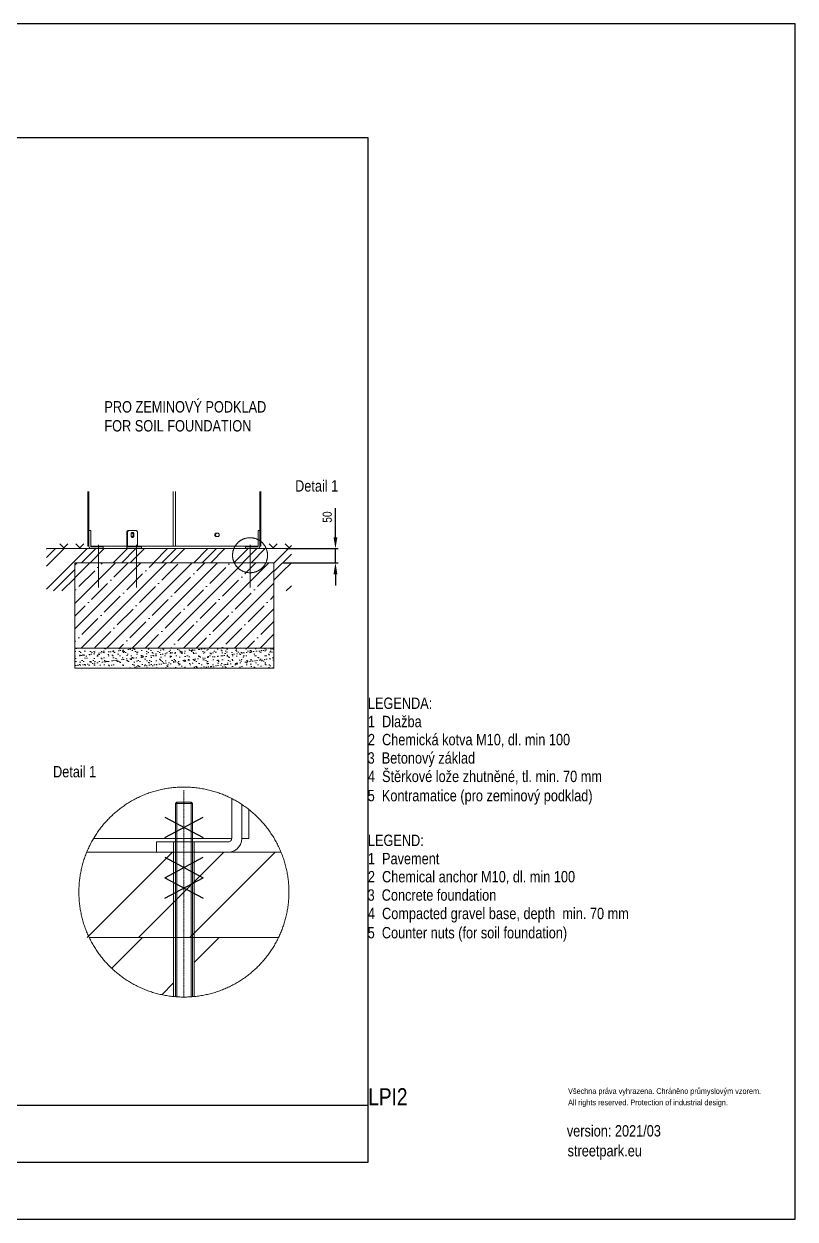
# Model space of a CAD drawing. Header units: millimetres. Extents: x 25115 to 31055, y 5999 to 10199.
# Drawn here: x 28345 to 31055, y 5999 to 10199 of the extents above; entities that cross this region are included whole.
import ezdxf
from ezdxf.lldxf.tags import DXFTag

# ---------------------------------------------------------------- set-up
doc = ezdxf.new("R2010")
doc.units = ezdxf.units.MM
doc.header["$LTSCALE"] = 0.3
doc.linetypes.add('ACAD_ISO10W100', pattern=[18.5, 12, -3, 0.5, -3])
doc.linetypes.add('INCONTINUOUS', pattern=[200000.001, 200000, -0.001])
for name, color, linetype, lineweight in [('KOTY', 3, 'INCONTINUOUS', 9), ('OBRYSOVA', 7, 'Continuous', 9), ('OSY', 7, 'ACAD_ISO10W100', 15), ('Visible', 7, 'Continuous', 18)]:
    doc.layers.add(name, color=color, linetype=linetype, lineweight=lineweight)
doc.layers.add('Nekreslit', color=6, linetype='Continuous', plot=False)
doc.layers.add('SRAFY', color=7, linetype='Continuous', lineweight=9, true_color=0x5b5b5b)
doc.styles.add('SEACAD_Arial', font='arial.ttf', dxfattribs={"width": 0.8})
tags = doc.linetypes.add('HIDDEN2', pattern=[4.7625, 3.175, -1.5875]).pattern_tags.tags
tags[6:7] = [DXFTag(74, 4), DXFTag(75, 0), DXFTag(340, '0'), DXFTag(46, 0.0), DXFTag(50, 0.0), DXFTag(44, 0.0), DXFTag(45, 0.0)]
tags[4:5] = [DXFTag(74, 4), DXFTag(75, 0), DXFTag(340, '0'), DXFTag(46, 0.0), DXFTag(50, 0.0), DXFTag(44, 0.0), DXFTag(45, 0.0)]
doc.dimstyles.new('ISO-25', dxfattribs={"dimtxt": 1.6, "dimasz": 2, "dimexe": 0.5, "dimexo": 1.5, "dimtad": 1, "dimdec": 0, "dimtxsty": 'SEACAD_Arial', "dimcen": 2, "dimadec": 0, "dimazin": 0, "dimtfac": 1, "dimtdec": 0, "dimtmove": 0, "dimatfit": 3, "dimfxl": 1, "dimarcsym": 0})

# ---------------------------------------------------------------- blocks, each defined once
blk = doc.blocks.new('*D435')
at = {"layer": 'Defpoints', "color": 0}
for p in [(29235.2, 8354.9), (29440, 8354.9), (29223.9, 8304.9)]:
    blk.add_point(p, dxfattribs=at)
at = {"layer": 'KOTY', "color": 0, "lineweight": -2}
for p, q in [((29440, 8394.9), (29440, 8496.4)), ((29265.2, 8354.9), (29450, 8354.9)), ((29440, 8304.9), (29440, 8354.9)), ((29253.9, 8304.9), (29450, 8304.9)), ((29440, 8264.9), (29440, 8224.9))]:
    blk.add_line(p, q, dxfattribs=at)
at = {"layer": 'KOTY', "color": 0}
for points in [[(29433.3, 8394.9), (29446.7, 8394.9), (29440, 8354.9)], [(29446.7, 8264.9), (29433.3, 8264.9), (29440, 8304.9)]]:
    blk.add_solid(points, dxfattribs=at)
at = {"layer": 'KOTY', "color": 0, "insert": (29411.2, 8465.6), "char_height": 32, "attachment_point": 5, "rotation": 90, "style": 'SEACAD_Arial'}
blk.add_mtext('50', dxfattribs=at)

msp = doc.modelspace()

# ---------------------------------------------------------------- hatches: boundary and pattern name
at = {"layer": 'SRAFY'}
h = msp.add_hatch(dxfattribs=at)
h.set_pattern_fill('ANSI35', color=8, scale=10, style=0)
h.set_pattern_definition([(45, (4122.86, 2889.05), (-44.90128, 44.90128), []), (45, (4167.76, 2889.05), (-44.90128, 44.90128), [79.375, -15.875, 0, -15.875])])
h.paths.add_polyline_path([(28523.9, 8304.9), (29223.9, 8304.9), (29223.9, 8004.9), (28523.9, 8004.9)])
h = msp.add_hatch(dxfattribs=at)
h.set_pattern_fill('AR-SAND', color=8, scale=0.5, style=0)
h.set_pattern_definition([(37.5, (4122.862, 2889.053), (-0.800016, 24.470662), [0, -19.304, 0, -21.59, 0, -20.6375]), (7.5, (4122.862, 2889.053), (22.476164, 35.841255), [0, -10.414, 0, -17.399, 0, -6.6675]), (327.5, (4107.24, 2889.053), (39.549619, 0.07186), [0, -6.35, 0, -22.86, 0, -29.845]), (317.5, (4107.24, 2889.053), (38.177823, 11.146466), [0, -3.175, 0, -14.986, 0, -17.145])])
h.paths.add_polyline_path([(28523.9, 8004.9), (29223.9, 8004.9), (29223.9, 7934.9), (28523.9, 7934.9)])

# ---------------------------------------------------------------- linework, layer by layer
for p, q in [((28839.9, 7411.2), (28974.9, 7339.2)), ((28839.9, 7339.2), (28974.9, 7411.2)), ((28839.9, 7270.3), (28974.9, 7198.3)), ((28839.9, 7198.3), (28974.9, 7270.3)), ((28839.9, 7198.3), (28974.9, 7126.3)), ((28839.9, 7126.3), (28974.9, 7198.3))]:
    msp.add_line(p, q)
at = {"layer": 'KOTY'}
for centre, radius in [((29139.9, 8331.5), 61.5), ((28907.4, 7147.9), 369)]:
    msp.add_circle(centre, radius, dxfattribs=at)
at = {"layer": 'Nekreslit'}
msp.add_line((25515.2, 6398.6), (29555.2, 6398.6), dxfattribs=at)
for points in [[(25115.2, 5998.6), (31055.2, 5998.6), (31055.2, 10198.6), (25115.2, 10198.6)], [(25515.2, 6198.6), (29555.2, 6198.6), (29555.2, 9798.6), (25515.2, 9798.6)]]:
    msp.add_lwpolyline(points, close=True, dxfattribs=at)
at = {"layer": 'OBRYSOVA', "color": 7, "linetype": 'HIDDEN2'}
for p, q in [((28937.4, 7459.3), (28877.4, 7459.3)), ((28871.4, 7324.4), (28871.4, 6780.7)), ((28943.4, 6780.7), (28943.4, 7324.3))]:
    msp.add_line(p, q, dxfattribs=at)
at = {"layer": 'OBRYSOVA', "lineweight": 15}
for p, q in [((28882.2, 7464.1), (28882.2, 6779.8)), ((28932.6, 6779.8), (28932.6, 7464.1))]:
    msp.add_line(p, q, dxfattribs=at)
at = {"layer": 'OSY', "ltscale": 0.5}
for p, q in [((28607.9, 8367.6), (28607.9, 8217.6)), ((28740.9, 8367.6), (28740.9, 8217.6)), ((29139.9, 8367.6), (29139.9, 8217.6))]:
    msp.add_line(p, q, dxfattribs=at)
at = {"layer": 'OSY'}
msp.add_line((28907.4, 7506.2), (28907.4, 6778.9), dxfattribs=at)
at = {"layer": 'SRAFY'}
for p, q in [((28485.5, 8357.7), (28471.4, 8371.8)), ((28485.5, 8357.7), (28499.7, 8371.8)), ((28542.1, 8357.7), (28527.9, 8371.8)), ((28542.1, 8357.7), (28556.2, 8371.8)), ((29220.9, 8357.7), (29206.8, 8371.8)), ((29220.9, 8357.7), (29235, 8371.8)), ((29277.5, 8357.7), (29263.3, 8371.8)), ((29277.5, 8357.7), (29285, 8365.2)), ((28424.4, 8354.9), (29285, 8354.9)), ((28424.4, 8293.1), (28486.2, 8354.9)), ((28424.4, 8323.1), (28456.2, 8354.9)), ((28424.4, 8353.1), (28426.2, 8354.9)), ((28424.4, 8211.7), (28567.6, 8354.9)), ((28547.6, 8304.9), (28597.6, 8354.9)), ((28577.6, 8304.9), (28627.6, 8354.9)), ((28659, 8304.9), (28709, 8354.9)), ((28689, 8304.9), (28739, 8354.9)), ((28719, 8304.9), (28769, 8354.9)), ((28800.4, 8304.9), (28850.4, 8354.9)), ((28830.4, 8304.9), (28880.4, 8354.9)), ((28860.4, 8304.9), (28910.4, 8354.9)), ((28941.8, 8304.9), (28991.8, 8354.9)), ((28971.8, 8304.9), (29021.8, 8354.9)), ((29001.8, 8304.9), (29051.8, 8354.9)), ((29083.3, 8304.9), (29133.3, 8354.9)), ((29113.3, 8304.9), (29163.3, 8354.9)), ((29143.3, 8304.9), (29193.3, 8354.9)), ((29222.6, 8272.8), (29285, 8335.2)), ((29223.9, 8304), (29274.7, 8354.9)), ((28449, 8206.3), (28523.9, 8281.2)), ((29252.6, 8272.8), (29285, 8305.2)), ((28479, 8206.3), (28523.9, 8251.2)), ((29223.9, 8244), (29252.6, 8272.8)), ((29267.4, 8206.2), (29285, 8223.8)), ((28566.1, 7288.3), (29248.7, 7288.3)), ((28567.8, 6988.3), (28867.8, 7288.3)), ((28747.8, 6988.3), (29047.8, 7288.3)), ((28927.8, 6988.3), (29227.8, 7288.3)), ((28574.7, 6988.3), (29240.1, 6988.3)), ((29240.1, 6988.3), (29240.1, 6988.3))]:
    msp.add_line(p, q, dxfattribs=at)
at = {"layer": 'SRAFY', "color": 8}
for p, q in [((28653.7, 6880), (28762.1, 6988.3)), ((28943.4, 6900.3), (29031.5, 6988.3)), ((29031.5, 6988.3), (29031.5, 6988.3)), ((28830.2, 6787.1), (28871.4, 6828.3))]:
    msp.add_line(p, q, dxfattribs=at)
at = {"layer": 'SRAFY'}
for points in [[(28523.9, 8304.9), (29223.9, 8304.9), (29223.9, 8004.9), (28523.9, 8004.9)], [(28523.9, 8004.9), (29223.9, 8004.9), (29223.9, 7934.9), (28523.9, 7934.9)]]:
    msp.add_lwpolyline(points, close=True, dxfattribs=at)
at = {"layer": 'Visible', "color": 0}
for p, q in [((28569.9, 8554.9), (28569.9, 8382.9)), ((28573.9, 8554.9), (28573.9, 8412.9)), ((28573.9, 8554.9), (28573.9, 8382.9)), ((29173.9, 8554.9), (29173.9, 8412.9)), ((29173.9, 8554.9), (29173.9, 8382.9)), ((29177.9, 8554.9), (29177.9, 8382.9)), ((28573.9, 8417.9), (28579.9, 8417.9)), ((28579.9, 8417.9), (28579.9, 8417.7)), ((28579.9, 8417.7), (28579.9, 8417.4)), ((28579.9, 8417.4), (28579.9, 8416.8)), ((28579.9, 8416.8), (28579.9, 8416)), ((28579.9, 8416), (28579.9, 8415)), ((28579.9, 8415), (28579.9, 8414)), ((28579.9, 8414), (28579.9, 8412.9)), ((28579.9, 8362.9), (28579.9, 8412.9)), ((28706.6, 8412.9), (28706.7, 8414)), ((28706.6, 8362.9), (28706.6, 8412.9)), ((28706.7, 8414), (28707, 8415)), ((28707, 8415), (28707.5, 8416)), ((28707.5, 8416), (28708.2, 8416.8)), ((28708.2, 8416.8), (28709, 8417.4)), ((28709, 8417.4), (28709.9, 8417.7)), ((28709.6, 8414), (28709.5, 8412.9)), ((28709.5, 8362.9), (28709.5, 8412.9)), ((28710, 8415), (28709.6, 8414)), ((28709.9, 8417.7), (28710.9, 8417.9)), ((28710.5, 8416), (28710, 8415)), ((28711.2, 8416.8), (28710.5, 8416)), ((28710.9, 8417.9), (28713.9, 8417.9)), ((28712, 8417.4), (28711.2, 8416.8)), ((28712.9, 8417.7), (28712, 8417.4)), ((28713.9, 8417.9), (28712.9, 8417.7)), ((28713.9, 8417.9), (28739.8, 8417.9)), ((28721.8, 8407.3), (28721.7, 8405.9)), ((28721.7, 8405.9), (28721.7, 8399.9)), ((28722.3, 8408.7), (28721.8, 8407.3)), ((28723, 8409.9), (28722.3, 8408.7)), ((28722.4, 8408.9), (28726.4, 8408.9)), ((28723.9, 8410.8), (28723, 8409.9)), ((28725, 8411.5), (28723.9, 8410.8)), ((28724.5, 8408.9), (28725.7, 8408.7)), ((28726.2, 8411.8), (28725, 8411.5)), ((28725.7, 8411.5), (28725.3, 8411.6)), ((28726.8, 8410.8), (28725.7, 8411.5)), ((28725.7, 8408.7), (28726.9, 8408.2)), ((28726.9, 8411.9), (28726.2, 8411.8)), ((28726.4, 8408.9), (28727.7, 8408.7)), ((28727.7, 8409.9), (28726.8, 8410.8)), ((28727.5, 8411.8), (28726.9, 8411.9)), ((28726.9, 8408.2), (28727.9, 8407.4)), ((28728.7, 8411.5), (28727.5, 8411.8)), ((28728.5, 8408.7), (28727.7, 8409.9)), ((28727.7, 8408.7), (28728.6, 8408.3)), ((28727.9, 8407.4), (28728.7, 8406.3)), ((28728.9, 8407.3), (28728.5, 8408.7)), ((28729.8, 8410.8), (28728.7, 8411.5)), ((28728.7, 8406.3), (28729.1, 8405.6)), ((28729.1, 8400.2), (28728.7, 8399.5)), ((28729.1, 8405.9), (28728.9, 8407.3)), ((28729.1, 8399.9), (28729.1, 8405.9)), ((28730.8, 8409.9), (28729.8, 8410.8)), ((28731.5, 8408.7), (28730.8, 8409.9)), ((28731.9, 8407.3), (28731.5, 8408.7)), ((28732, 8405.9), (28731.9, 8407.3)), ((28732, 8399.9), (28732, 8405.9)), ((28740.8, 8417.7), (28739.8, 8417.9)), ((28741.7, 8417.4), (28740.8, 8417.7)), ((28742.5, 8416.8), (28741.7, 8417.4)), ((28743.2, 8416), (28742.5, 8416.8)), ((28743.8, 8415), (28743.2, 8416)), ((28744.1, 8414), (28743.8, 8415)), ((28744.2, 8412.9), (28744.1, 8414)), ((28744.2, 8412.9), (28744.2, 8362.9)), ((29016.1, 8402.9), (29016.2, 8404.2)), ((29016.2, 8401.5), (29016.1, 8402.9)), ((29016.2, 8404.2), (29016.6, 8405.5)), ((29016.6, 8400.3), (29016.2, 8401.5)), ((29016.6, 8405.5), (29017.2, 8406.6)), ((29017.2, 8399.1), (29016.6, 8400.3)), ((29017.2, 8406.6), (29018, 8407.6)), ((29018, 8407.6), (29019, 8408.3)), ((29018.1, 8402.9), (29018.2, 8404.2)), ((29018.2, 8401.5), (29018.1, 8402.9)), ((29018.2, 8404.2), (29018.6, 8405.5)), ((29018.6, 8400.3), (29018.2, 8401.5)), ((29018.6, 8405.5), (29019.2, 8406.6)), ((29019.2, 8399.1), (29018.6, 8400.3)), ((29019, 8408.3), (29020.1, 8408.7)), ((29019.2, 8406.6), (29020, 8407.6)), ((29020, 8407.6), (29021, 8408.3)), ((29020.1, 8408.7), (29021.3, 8408.9)), ((29021, 8408.3), (29022.1, 8408.7)), ((29021.3, 8408.9), (29026.5, 8408.9)), ((29022.1, 8408.7), (29023.3, 8408.9)), ((29026.5, 8408.9), (29027.7, 8408.7)), ((29027.7, 8408.7), (29028.9, 8408.2)), ((29028.9, 8408.2), (29029.9, 8407.4)), ((29029.9, 8407.4), (29030.7, 8406.3)), ((29030.7, 8406.3), (29031.3, 8405)), ((29031.3, 8400.7), (29030.7, 8399.5)), ((29031.3, 8405), (29031.6, 8403.6)), ((29031.6, 8402.1), (29031.3, 8400.7)), ((29031.6, 8403.6), (29031.6, 8402.1)), ((29167.9, 8417.9), (29173.9, 8417.9)), ((29167.9, 8417.7), (29167.9, 8417.9)), ((29167.9, 8417.4), (29167.9, 8417.7)), ((29167.9, 8416.8), (29167.9, 8417.4)), ((29167.9, 8416), (29167.9, 8416.8)), ((29167.9, 8415), (29167.9, 8416)), ((29167.9, 8414), (29167.9, 8415)), ((29167.9, 8412.9), (29167.9, 8414)), ((29167.9, 8412.9), (29167.9, 8362.9)), ((28569.9, 8378.4), (28569.9, 8382.9)), ((28569.9, 8374.2), (28569.9, 8378.4)), ((28569.9, 8370.4), (28569.9, 8374.2)), ((28569.9, 8367.3), (28569.9, 8370.4)), ((28569.9, 8364.9), (28569.9, 8367.3)), ((28569.9, 8363.4), (28569.9, 8364.9)), ((28569.9, 8362.9), (28569.9, 8363.4)), ((28573.9, 8362.9), (28569.9, 8362.9)), ((28573.9, 8382.9), (28573.9, 8378.4)), ((28573.9, 8363.4), (28573.9, 8382.9)), ((28573.9, 8378.4), (28573.9, 8374.2)), ((28573.9, 8374.2), (28573.9, 8370.4)), ((28573.9, 8370.4), (28573.9, 8367.3)), ((28573.9, 8367.3), (28573.9, 8364.9)), ((28573.9, 8364.9), (28573.9, 8363.4)), ((28573.9, 8363.4), (28573.9, 8362.9)), ((28573.9, 8362.9), (28574.1, 8361.1)), ((28574.1, 8361.1), (28574.6, 8359.4)), ((28574.6, 8359.4), (28575.6, 8357.9)), ((28579.9, 8362.9), (28869.8, 8362.9)), ((28579.9, 8362.9), (28579.9, 8362.4)), ((28579.9, 8362.4), (28580, 8362)), ((28580, 8362), (28580.3, 8361.6)), ((28580.3, 8361.6), (28580.6, 8361.3)), ((28580.6, 8361.3), (28581, 8361.1)), ((28581, 8361.1), (28581.4, 8360.9)), ((28581.4, 8360.9), (28581.9, 8360.9)), ((28581.9, 8360.9), (28603.9, 8360.9)), ((28603.9, 8360.9), (28608.3, 8360.9)), ((28608.3, 8360.9), (28612.5, 8360.9)), ((28612.5, 8360.9), (28616.3, 8360.9)), ((28616.3, 8360.9), (28619.5, 8360.9)), ((28619.5, 8360.9), (28621.9, 8360.9)), ((28621.9, 8360.9), (28623.3, 8360.9)), ((28623.3, 8360.9), (28623.9, 8360.9)), ((28623.9, 8360.9), (28623.9, 8354.9)), ((28706.6, 8362.9), (28706.6, 8361.1)), ((28706.6, 8361.1), (28706.9, 8359.4)), ((28706.9, 8359.4), (28707.4, 8357.9)), ((28709.5, 8362.9), (28709.6, 8362.4)), ((28709.6, 8362.4), (28709.6, 8362)), ((28709.6, 8362), (28709.7, 8361.6)), ((28709.7, 8361.6), (28709.9, 8361.3)), ((28709.9, 8361.3), (28710.1, 8361.1)), ((28710.1, 8361.1), (28710.3, 8360.9)), ((28710.3, 8360.9), (28710.5, 8360.9)), ((28710.5, 8360.9), (28721.5, 8360.9)), ((28721.5, 8360.9), (28744.6, 8360.9)), ((28721.5, 8360.9), (28724.2, 8360.9)), ((28721.7, 8399.9), (28721.8, 8398.5)), ((28721.8, 8398.5), (28722.2, 8397.3)), ((28722.2, 8397.3), (28722.8, 8396.1)), ((28726.4, 8396.9), (28722.4, 8396.9)), ((28722.8, 8396.1), (28723.6, 8395.2)), ((28723.6, 8395.2), (28724.6, 8394.5)), ((28724.2, 8360.9), (28727.6, 8360.9)), ((28725.7, 8397), (28724.5, 8396.9)), ((28724.6, 8394.5), (28725.7, 8394)), ((28725.3, 8394.2), (28726.1, 8394.5)), ((28726.9, 8397.6), (28725.7, 8397)), ((28725.7, 8394), (28726.9, 8393.9)), ((28726.1, 8394.5), (28727.1, 8395.2)), ((28727.7, 8397), (28726.4, 8396.9)), ((28727.9, 8398.4), (28726.9, 8397.6)), ((28726.9, 8393.9), (28728, 8394)), ((28727.1, 8395.2), (28727.9, 8396.1)), ((28727.6, 8360.9), (28731.5, 8360.9)), ((28728.6, 8397.4), (28727.7, 8397)), ((28728.7, 8399.5), (28727.9, 8398.4)), ((28727.9, 8396.1), (28728.5, 8397.3)), ((28728, 8394), (28729.1, 8394.5)), ((28728.5, 8397.3), (28728.9, 8398.5)), ((28728.9, 8398.5), (28729.1, 8399.9)), ((28729.1, 8394.5), (28730.1, 8395.2)), ((28730.1, 8395.2), (28730.9, 8396.1)), ((28730.9, 8396.1), (28731.5, 8397.3)), ((28731.5, 8397.3), (28731.9, 8398.5)), ((28731.5, 8360.9), (28735.9, 8360.9)), ((28731.9, 8398.5), (28732, 8399.9)), ((28735.9, 8360.9), (28740.4, 8360.9)), ((28740.4, 8360.9), (28744.8, 8360.9)), ((28744.2, 8362.4), (28744.2, 8362.9)), ((28744.3, 8362), (28744.2, 8362.4)), ((28744.4, 8361.6), (28744.3, 8362)), ((28744.6, 8361.3), (28744.4, 8361.6)), ((28744.8, 8361.1), (28744.6, 8361.3)), ((28745, 8360.9), (28744.8, 8361.1)), ((28744.8, 8360.9), (28748.9, 8360.9)), ((28745.2, 8360.9), (28745, 8360.9)), ((28748.9, 8360.9), (28752.5, 8360.9)), ((28752.5, 8360.9), (28755.4, 8360.9)), ((28755.4, 8360.9), (28757.5, 8360.9)), ((28757.5, 8360.9), (28758.6, 8360.9)), ((28758.6, 8360.9), (28758.9, 8360.9)), ((28758.9, 8358.9), (28758.9, 8360.9)), ((28758.9, 8358.9), (28758.9, 8354.9)), ((28869.8, 8362.9), (28871.4, 8362.9)), ((28871.4, 8362.9), (28873, 8362.9)), ((28873, 8362.9), (28874.7, 8362.9)), ((28874.7, 8362.9), (28876.3, 8362.9)), ((28876.3, 8362.9), (28877.9, 8362.9)), ((28877.9, 8362.9), (29167.9, 8362.9)), ((29018, 8398.2), (29017.2, 8399.1)), ((29019, 8397.5), (29018, 8398.2)), ((29020.1, 8397), (29019, 8397.5)), ((29020, 8398.2), (29019.2, 8399.1)), ((29021, 8397.5), (29020, 8398.2)), ((29021.3, 8396.9), (29020.1, 8397)), ((29022.1, 8397), (29021, 8397.5)), ((29026.5, 8396.9), (29021.3, 8396.9)), ((29023.3, 8396.9), (29022.1, 8397)), ((29027.7, 8397), (29026.5, 8396.9)), ((29028.9, 8397.6), (29027.7, 8397)), ((29029.9, 8398.4), (29028.9, 8397.6)), ((29030.7, 8399.5), (29029.9, 8398.4)), ((29123.8, 8360.9), (29123.8, 8354.9)), ((29123.8, 8360.9), (29124.4, 8360.9)), ((29124.4, 8360.9), (29125.8, 8360.9)), ((29125.8, 8360.9), (29128.2, 8360.9)), ((29128.2, 8360.9), (29131.4, 8360.9)), ((29131.4, 8360.9), (29135.2, 8360.9)), ((29135.2, 8360.9), (29139.4, 8360.9)), ((29139.4, 8360.9), (29143.9, 8360.9)), ((29143.9, 8360.9), (29165.9, 8360.9)), ((29165.9, 8360.9), (29166.3, 8360.9)), ((29166.3, 8360.9), (29166.7, 8361.1)), ((29166.7, 8361.1), (29167.1, 8361.3)), ((29167.1, 8361.3), (29167.4, 8361.6)), ((29167.4, 8361.6), (29167.7, 8362)), ((29167.7, 8362), (29167.8, 8362.4)), ((29167.8, 8362.4), (29167.9, 8362.9)), ((29172.1, 8357.9), (29173.1, 8359.4)), ((29173.1, 8359.4), (29173.7, 8361.1)), ((29173.7, 8361.1), (29173.9, 8362.9)), ((29173.9, 8378.4), (29173.9, 8382.9)), ((29173.9, 8382.9), (29173.9, 8363.4)), ((29173.9, 8374.2), (29173.9, 8378.4)), ((29173.9, 8370.4), (29173.9, 8374.2)), ((29173.9, 8367.3), (29173.9, 8370.4)), ((29173.9, 8364.9), (29173.9, 8367.3)), ((29173.9, 8363.4), (29173.9, 8364.9)), ((29173.9, 8362.9), (29173.9, 8363.4)), ((29177.9, 8362.9), (29173.9, 8362.9)), ((29177.9, 8382.9), (29177.9, 8378.4)), ((29177.9, 8378.4), (29177.9, 8374.2)), ((29177.9, 8374.2), (29177.9, 8370.4)), ((29177.9, 8370.4), (29177.9, 8367.3)), ((29177.9, 8367.3), (29177.9, 8364.9)), ((29177.9, 8364.9), (29177.9, 8363.4)), ((29177.9, 8363.4), (29177.9, 8362.9)), ((28575.6, 8357.9), (28576.9, 8356.6)), ((28576.9, 8356.6), (28578.4, 8355.7)), ((28578.4, 8355.7), (28580.1, 8355.1)), ((28580.1, 8355.1), (28581.9, 8354.9)), ((28581.9, 8354.9), (28603.9, 8354.9)), ((28608.3, 8354.9), (28603.9, 8354.9)), ((28612.5, 8354.9), (28608.3, 8354.9)), ((28616.3, 8354.9), (28612.5, 8354.9)), ((28619.5, 8354.9), (28616.3, 8354.9)), ((28621.9, 8354.9), (28619.5, 8354.9)), ((28623.3, 8354.9), (28621.9, 8354.9)), ((28623.9, 8354.9), (28623.3, 8354.9)), ((28707.4, 8357.9), (28708, 8356.6)), ((28708, 8356.6), (28708.8, 8355.7)), ((28708.8, 8355.7), (28709.6, 8355.1)), ((28709.6, 8355.1), (28710.5, 8354.9)), ((28710.5, 8354.9), (28721.5, 8354.9)), ((28724.2, 8354.9), (28721.5, 8354.9)), ((28727.6, 8354.9), (28724.2, 8354.9)), ((28731.5, 8354.9), (28727.6, 8354.9)), ((28735.9, 8354.9), (28731.5, 8354.9)), ((28740.4, 8354.9), (28735.9, 8354.9)), ((28744.8, 8354.9), (28740.4, 8354.9)), ((28748.9, 8354.9), (28744.8, 8354.9)), ((28752.5, 8354.9), (28748.9, 8354.9)), ((28755.4, 8354.9), (28752.5, 8354.9)), ((28757.5, 8354.9), (28755.4, 8354.9)), ((28758.6, 8354.9), (28757.5, 8354.9)), ((28758.9, 8354.9), (28758.6, 8354.9)), ((29124.4, 8354.9), (29123.8, 8354.9)), ((29125.8, 8354.9), (29124.4, 8354.9)), ((29128.2, 8354.9), (29125.8, 8354.9)), ((29131.4, 8354.9), (29128.2, 8354.9)), ((29135.2, 8354.9), (29131.4, 8354.9)), ((29139.4, 8354.9), (29135.2, 8354.9)), ((29143.9, 8354.9), (29139.4, 8354.9)), ((29143.9, 8354.9), (29165.9, 8354.9)), ((29165.9, 8354.9), (29167.6, 8355.1)), ((29167.6, 8355.1), (29169.3, 8355.7)), ((29169.3, 8355.7), (29170.8, 8356.6)), ((29170.8, 8356.6), (29172.1, 8357.9)), ((29075.4, 7476.5), (29075.4, 7336.2)), ((29111.4, 7456.3), (29111.4, 7455.5)), ((29111.4, 7455.5), (29111.4, 7456.3)), ((29111.4, 7404.3), (29111.4, 7455.5)), ((29135.4, 7438.1), (29135.4, 7429.7)), ((29111.4, 7381.6), (29111.4, 7404.3)), ((29135.4, 7429.7), (29135.4, 7404.3)), ((29135.4, 7404.3), (29135.4, 7381.6)), ((29111.4, 7362.6), (29111.4, 7381.6)), ((29111.4, 7348.2), (29111.4, 7362.6)), ((29135.4, 7381.6), (29135.4, 7362.6)), ((29135.4, 7362.6), (29135.4, 7348.2)), ((28590, 7336.2), (29075.4, 7336.2)), ((28811.3, 7324.3), (28811.3, 7288.3)), ((28811.3, 7324.3), (28814.5, 7324.3)), ((28814.5, 7324.3), (28823.3, 7324.3)), ((28823.3, 7324.3), (28837.7, 7324.3)), ((28837.7, 7324.3), (28856.6, 7324.3)), ((28856.6, 7324.3), (28879.3, 7324.3)), ((28879.3, 7324.3), (28904.8, 7324.3)), ((28904.8, 7324.3), (28931.4, 7324.3)), ((28931.4, 7324.3), (29063.4, 7324.3)), ((29063.4, 7324.3), (29066.2, 7324.7)), ((29066.2, 7324.7), (29068.7, 7325.5)), ((29068.7, 7325.5), (29071, 7327.1)), ((29071, 7327.1), (29072.8, 7328.9)), ((29072.8, 7328.9), (29074.2, 7331.2)), ((29074.2, 7331.2), (29075, 7333.7)), ((29075, 7333.7), (29075.4, 7336.2)), ((29100.8, 7306.3), (29106.7, 7315.5)), ((29106.7, 7315.5), (29110.2, 7325.7)), ((29110.2, 7325.7), (29111.4, 7336.2)), ((29111.4, 7339.5), (29111.4, 7348.2)), ((29111.4, 7336.2), (29111.4, 7339.5)), ((29135.4, 7336.2), (29111.4, 7336.2)), ((29135.4, 7348.2), (29135.4, 7339.5)), ((29135.4, 7339.5), (29135.4, 7336.2)), ((28814.5, 7288.3), (28811.3, 7288.3)), ((28823.3, 7288.3), (28814.5, 7288.3)), ((28837.7, 7288.3), (28823.3, 7288.3)), ((28856.6, 7288.3), (28837.7, 7288.3)), ((28879.3, 7288.3), (28856.6, 7288.3)), ((28904.8, 7288.3), (28879.3, 7288.3)), ((28931.4, 7288.3), (28904.8, 7288.3)), ((28931.4, 7288.3), (29063.4, 7288.3)), ((29063.4, 7288.3), (29074.1, 7289.5)), ((29074.1, 7289.5), (29084.2, 7293.1)), ((29084.2, 7293.1), (29093.3, 7298.8)), ((29093.3, 7298.8), (29100.8, 7306.3))]:
    msp.add_line(p, q, dxfattribs=at)
at = {"layer": 'Visible'}
for p, q in [((28869.8, 8362.9), (28869.8, 8554.9)), ((28877.9, 8362.9), (28877.9, 8554.9)), ((28882.2, 7464.1), (28932.6, 7464.1))]:
    msp.add_line(p, q, dxfattribs=at)
at = {"layer": 'Visible', "color": 7, "linetype": 'HIDDEN2'}
for p, q in [((28882.2, 7464.1), (28877.4, 7459.3)), ((28937.4, 7459.3), (28932.6, 7464.1))]:
    msp.add_line(p, q, dxfattribs=at)
at = {"layer": 'Visible', "color": 7}
for p, q in [((28877.4, 7459.3), (28877.4, 6780.1)), ((28937.4, 6780.1), (28937.4, 7459.3))]:
    msp.add_line(p, q, dxfattribs=at)

# ---------------------------------------------------------------- texts
at = {"style": 'SEACAD_Arial', "width": 0.8}
for s, height, p in [('LEGENDA:', 40, (29554.1, 7791.4)), ('1  Dlažba', 40, (29554.1, 7727.2)), ('2  Chemická kotva M10, dl. min 100', 40, (29554.1, 7663.6)), ('3  Betonový základ', 40, (29553, 7599.1)), ('4  Štěrkové lože zhutněné, tl. min. 70 mm', 40, (29554.1, 7534.4)), ('5  Kontramatice (pro zeminový podklad)', 40, (29553.4, 7466.9)), ('LEGEND:', 40, (29554.1, 7309.7)), ('1  Pavement', 40, (29554.1, 7245.5)), ('2  Chemical anchor M10, dl. min 100', 40, (29554.1, 7181.9)), ('3  Concrete foundation', 40, (29553, 7117.4)), ('4  Compacted gravel base, depth  min. 70 mm', 40, (29554.1, 7052.7)), ('5  Counter nuts (for soil foundation)', 40, (29553.4, 6985.1)), ('LPI2', 60, (29555.2, 6398.6)), ('Všechna práva vyhrazena. Chráněno průmyslovým vzorem.', 20, (30257.5, 6438.6)), ('All rights reserved. Protection of industrial design.', 20, (30257.5, 6398.6)), ('version: 2021/03', 40, (30253.1, 6288.8)), ('streetpark.eu', 40, (30255.9, 6218.9))]:
    msp.add_text(s, height=height, dxfattribs=at).set_placement(p)
at = {"layer": 'KOTY', "char_height": 40, "attachment_point": 1, "style": 'SEACAD_Arial'}
for s, insert, width in [('PRO ZEMINOVÝ PODKLAD\\PFOR SOIL FOUNDATION', (28628.1, 8873), 775.388), ('Detail 1', (29298.3, 8595.1), 199.03), ('Detail 1', (28447.7, 7591), 199.03)]:
    msp.add_mtext(s, dxfattribs=dict(at, insert=insert, width=width))

# ---------------------------------------------------------------- dimensions: what is measured, and where the dimension line sits
at = {"layer": 'KOTY'}
dim = msp.add_linear_dim(base=(29440, 8354.9), p1=(29223.9, 8304.9), p2=(29235.2, 8354.9), angle=90, dimstyle='ISO-25', override={"dimlfac": 1, "dimtxsty": 'SEACAD_Arial', "dimsah": 1, "dimtolj": 0}, dxfattribs=at)
dim.commit()
dim.dimension.update_dxf_attribs({"geometry": '*D435', "text_midpoint": (29411.2, 8465.6)})

doc.saveas('drawing.dxf')
